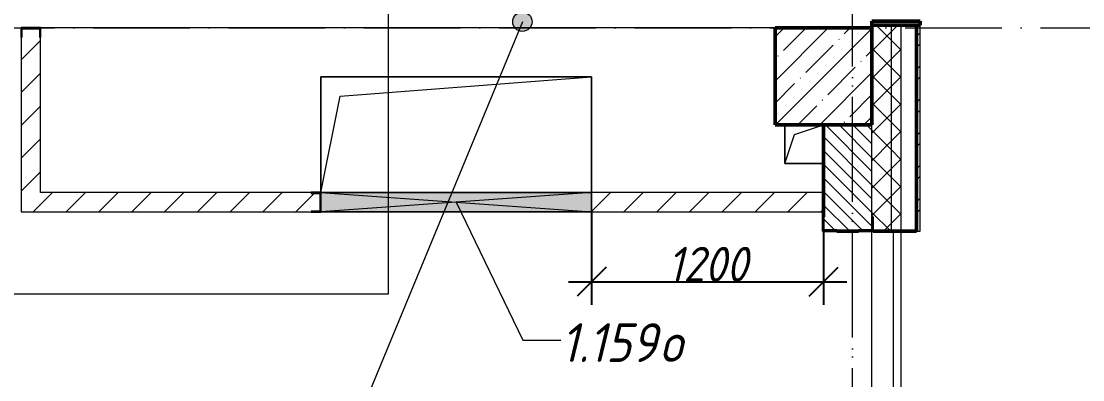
# Model space of a CAD drawing. Header units: millimetres. Extents: x -12989 to 629078, y -109036 to 555275.
# Drawn here: x 609863 to 615354, y 310856 to 312707 of the extents above; entities that cross this region are included whole.
import ezdxf

# ---------------------------------------------------------------- set-up
doc = ezdxf.new("R2010")
doc.units = ezdxf.units.MM
doc.linetypes.add('50_200_ШТРИХ_1Т_ш5_п1_п1_', pattern=[700, 500, -100, 0, -100])
for name, color, linetype, lineweight in [('A-____-____-DIMS', 7, 'Continuous', 9), ('A-DETL-GENF-OTLN', 7, 'Continuous', 9), ('A-FLOR-____-OTLN', 7, 'Continuous', 9), ('A-GENM-____-MCUT', 7, 'Continuous', 25), ('A-GENM-____-OTLN', 7, 'Continuous', 9), ('A-GENM-____-OTLN-1', 7, 'Continuous', 25), ('A-GLAZ-____-IDEN', 7, 'Continuous', 9), ('A-GLAZ-____-OTLN', 7, 'Continuous', 9), ('A-WALL-____-MCUT', 7, 'Continuous', 13), ('A-WALL-____-MCUT-1', 7, 'Continuous', 9), ('A-WALL-____-MCUT-2', 7, 'Continuous', 50), ('A-WALL-____-MCUT-3', 7, 'Continuous', 9), ('A-WALL-____-OTLN', 7, 'Continuous', 9), ('A-WALL-____-PATT-1', 7, 'Continuous', 9), ('A-WALL-FNSH-MCUT-1', 7, 'Continuous', 9), ('G-____-____-TEXT', 7, 'Continuous', 9), ('S-COLS-____-MCUT', 7, 'Continuous', 50), ('S-COLS-____-OTLN', 7, 'Continuous', 9), ('S-GRID-____-OTLN-1', 7, '50_200_ШТРИХ_1Т_ш5_п1_п1_', 9)]:
    doc.layers.add(name, color=color, linetype=linetype, lineweight=lineweight)
doc.layers.add('G-____-____-SYMB-1', color=9, linetype='Continuous', lineweight=9, true_color=0x808080)
doc.styles.add('ISOCPEUR_I_10', font='isocpeui.ttf', dxfattribs={"width": 0.9, "height": 180})
doc.styles.add('ISOCPEUR_I_9', font='isocpeui.ttf', dxfattribs={"width": 0.9, "height": 250})
doc.dimstyles.new('ISO-1_8_0_9К_СРЕДНИЙ_Кладочные_3', dxfattribs={"dimscale": 304.8, "dimtxt": 179.276612, "dimasz": 0.492126, "dimexe": 0.393701, "dimexo": 0, "dimgap": 0, "dimtad": 1, "dimdec": 3, "dimrnd": 0.001, "dimdsep": 46, "dimtxsty": 'ISOCPEUR_I_10', "dimblk1": 'OBLIQUE', "dimblk2": 'OBLIQUE', "dimsah": 1, "dimcen": 0.09, "dimdle": 0.393701, "dimazin": 0, "dimtfac": 1, "dimtdec": 4, "dimtix": 1, "dimtmove": 0, "dimatfit": 3, "dimfxl": 1, "dimtvp": 1, "dimtolj": 1, "dimtzin": 0, "dimarcsym": 2})
pattern_1 = [(135, (513013.31, 265891.49), (-35.35534, -35.35534), [])]
pattern_2 = [(45, (513013.31, 265891.49), (-70.71068, 70.71068), []), (135, (513013.31, 265891.49), (-70.71068, -70.71068), [])]
pattern_3 = [(45, (-101000, -46531.04), (-114.04925, 114.04925), []), (45, (-100885.95, -46531.04), (-114.04925, 114.04925), [201.613, -40.323, 3.353, -36.97])]
pattern_4 = [(45, (513013.31, 265891.49), (-84.85281, 84.85281), [])]
pattern_5 = [(45, (513013.31, 265891.49), (-85.53659, 85.53659), []), (45, (513070.34, 265891.49), (-85.53659, 85.53659), [])]

# ---------------------------------------------------------------- blocks, each defined once
blk = doc.blocks.new('BSC_Колонна _Прямоугольная - 500х500-V129-АР1_План отверстий 1 этажа в осях 1-64_А-ГГ')
at = {"layer": 'S-COLS-____-OTLN'}
h = blk.add_hatch(dxfattribs=at)
h.set_pattern_fill('FP_163', color=256, style=0, pattern_type=2)
h.set_pattern_definition(pattern_3)
h.paths.add_polyline_path([(-250, -250), (250, -250), (250, 250), (-250, 250), (-250, -216.9)], flags=0)
at = {"layer": 'S-COLS-____-MCUT'}
for p, q in [((250, 250), (-250, 250)), ((-250, 250), (-250, -250)), ((250, -250), (250, 250)), ((-250, -250), (250, -250))]:
    blk.add_line(p, q, dxfattribs=at)
blk = doc.blocks.new('Фахверк_СКБ_Уголок - 250_2700-27497298-АР1_План отверстий 1 этажа в осях 1-64_А-ГГ')
at = {"layer": 'A-GENM-____-MCUT'}
for p, q in [((200, 181), (125, 181)), ((125, 181), (125, 106)), ((131, 106), (131, 175)), ((131, 175), (200, 175)), ((200, 175), (200, 181)), ((125, 106), (131, 106)), ((131, -6), (125, -6)), ((125, -6), (125, -81)), ((131, -75), (131, -6)), ((125, -81), (200, -81)), ((200, -75), (131, -75)), ((200, -81), (200, -75))]:
    blk.add_line(p, q, dxfattribs=at)
blk = doc.blocks.new('154_Фахверк_СКБ_Швеллер - Тип_100_4010-27736299-АР1_План отверстий 1 этажа в осях 1-64_А-ГГ')
at = {"layer": 'A-GENM-____-MCUT'}
for p, q in [((175, 50), (125, 50)), ((125, 50), (125, -50)), ((128, 47), (175, 47)), ((128, -47), (128, 47)), ((175, 47), (175, 50)), ((125, -50), (175, -50)), ((175, -47), (128, -47)), ((175, -50), (175, -47))]:
    blk.add_line(p, q, dxfattribs=at)
blk = doc.blocks.new('154_Фахверк_СКБ_Швеллер - Тип_100_3600-28132032-АР1_План отверстий 1 этажа в осях 1-64_А-ГГ')
at = {"layer": 'A-GENM-____-MCUT'}
for p, q in [((175, 50), (125, 50)), ((125, 50), (125, -50)), ((128, 47), (175, 47)), ((128, -47), (128, 47)), ((175, 47), (175, 50)), ((125, -50), (175, -50)), ((175, -47), (128, -47)), ((175, -50), (175, -47))]:
    blk.add_line(p, q, dxfattribs=at)
blk = doc.blocks.new('AR_Отверстие прямоугольное _в плите_ - AR_Отверстие прямоугольное _в плите_-V185-АР1_План отверстий 1 этажа в осях 1-64_А-ГГ')
at = {"layer": 'A-GENM-____-OTLN'}
for p, q in [((-100, 100), (-100, -100)), ((-50, 50), (100, 100)), ((-100, -100), (-50, 50)), ((-100, -100), (100, -100))]:
    blk.add_line(p, q, dxfattribs=at)
blk = doc.blocks.new('AR_Отверстие прямоугольное _в плите_ - AR_Отверстие прямоугольное _в плите_-30602937-АР1_План отверстий 1 этажа в осях 1-64_А-ГГ')
at = {"layer": 'A-GENM-____-OTLN'}
for p, q in [((700, 300), (-700, 300)), ((-700, 300), (-700, -298.2)), ((-600, 200), (700, 300)), ((700, -298.2), (700, 300)), ((-699.6, -298.2), (-600, 200))]:
    blk.add_line(p, q, dxfattribs=at)
blk = doc.blocks.new('Стены 13 - Стены 4-31812941-АР1_План отверстий 1 этажа в осях 1-64_А-ГГ')
at = {"layer": 'A-WALL-____-MCUT-2'}
for p, q in [((-1843.5, 41030.2), (-1843.5, 41010.2)), ((-1593.5, 41030.2), (-1843.5, 41030.2)), ((-1593.5, 41010.2), (-1593.5, 41030.2)), ((-1843.5, 41010.2), (-1593.5, 41010.2))]:
    blk.add_line(p, q, dxfattribs=at)
blk = doc.blocks.new('AR_Отверстие прямоугольное _в стене__БезПР - AR_Отверстие прямоугольное _в стене__БезПР-36428191-АР1_План отверстий 1 этажа в осях 1-64_А-ГГ')
at = {"layer": 'A-GLAZ-____-OTLN'}
blk.add_hatch(color=256, dxfattribs=at).paths.add_polyline_path([(700, -50), (700, 50), (-700, 50), (-700, -50), (-136.9, -50)], flags=0)
at = {"layer": 'A-DETL-GENF-OTLN'}
for p, q in [((-700, -50), (-700, 50)), ((-700, 50), (700, 50)), ((700, 50), (-700, -50)), ((-700, 50), (700, -50)), ((700, 50), (-700, 50)), ((-700, 50), (-700, -50)), ((700, 50), (700, -50)), ((700, -50), (700, 50)), ((700, -50), (-700, -50)), ((-700, -50), (700, -50))]:
    blk.add_line(p, q, dxfattribs=at)
at = {"layer": 'A-GLAZ-____-OTLN'}
blk.add_line((700, 50), (-700, 50), dxfattribs=at)
blk = doc.blocks.new('_Oblique')
at = {"color": 0, "linetype": 'ByBlock', "lineweight": -2}
blk.add_line((-0.5, -0.5), (0.5, 0.5), dxfattribs=at)
blk = doc.blocks.new('*D5840')
at = {"layer": 'A-____-____-DIMS', "color": 0, "lineweight": -2, "transparency": 16777216}
for p, q in [((612813.3, 311722.5), (612813.3, 311242.2)), ((614013.3, 311722.5), (614013.3, 311242.2)), ((612693.3, 311362.2), (614133.3, 311362.2))]:
    blk.add_line(p, q, dxfattribs=at)
at = {"layer": 'Defpoints', "color": 0, "transparency": 16777216}
for p in [(612813.3, 311722.5), (614013.3, 311722.5), (614013.3, 311362.2)]:
    blk.add_point(p, dxfattribs=at)
at = {"layer": 'A-____-____-DIMS', "color": 0, "lineweight": -2, "transparency": 16777216, "xscale": 150, "yscale": 150, "zscale": 150, "rotation": 180}
blk.add_blockref('_Oblique', (612813.3, 311362.2), dxfattribs=at)
at = {"layer": 'A-____-____-DIMS', "color": 0, "lineweight": -2, "transparency": 16777216, "xscale": 150, "yscale": 150, "zscale": 150}
blk.add_blockref('_Oblique', (614013.3, 311362.2), dxfattribs=at)
at = {"layer": 'A-____-____-DIMS', "color": 0, "transparency": 16777216, "insert": (613413.3, 311452.2), "char_height": 180, "width": 504.733, "attachment_point": 5, "style": 'ISOCPEUR_I_10'}
blk.add_mtext('\\A1;1200', dxfattribs=at)
blk = doc.blocks.new('BSC_Колонна _Прямоугольная - 500х500-V137-АР1_План отверстий 1 этажа в осях 1-64_Ю-ЯЯ')
at = {"layer": 'S-COLS-____-OTLN'}
h = blk.add_hatch(dxfattribs=at)
h.set_pattern_fill('FP_148', color=256, style=0, pattern_type=2)
h.set_pattern_definition(pattern_3)
h.paths.add_polyline_path([(-250, -250), (250, -250), (250, 250), (-250, 250)], flags=0)
at = {"layer": 'S-COLS-____-MCUT'}
for p, q in [((250, 250), (-250, 250)), ((-250, 250), (-250, -250)), ((250, -250), (250, 250)), ((-250, -250), (250, -250))]:
    blk.add_line(p, q, dxfattribs=at)
blk = doc.blocks.new('Фахверк_СКБ_Уголок - 250_2700-27497298-АР1_План отверстий 1 этажа в осях 1-64_Ю-ЯЯ')
at = {"layer": 'A-GENM-____-MCUT'}
for p, q in [((200, 181), (125, 181)), ((125, 181), (125, 106)), ((131, 106), (131, 175)), ((131, 175), (200, 175)), ((200, 175), (200, 181)), ((125, 106), (131, 106)), ((131, -6), (125, -6)), ((125, -6), (125, -81)), ((131, -75), (131, -6)), ((125, -81), (200, -81)), ((200, -75), (131, -75)), ((200, -81), (200, -75))]:
    blk.add_line(p, q, dxfattribs=at)
blk = doc.blocks.new('154_Фахверк_СКБ_Швеллер - Тип_100_4010-27736299-АР1_План отверстий 1 этажа в осях 1-64_Ю-ЯЯ')
at = {"layer": 'A-GENM-____-MCUT'}
for p, q in [((175, 50), (125, 50)), ((125, 50), (125, -50)), ((128, 47), (175, 47)), ((128, -47), (128, 47)), ((175, 47), (175, 50)), ((125, -50), (175, -50)), ((175, -47), (128, -47)), ((175, -50), (175, -47))]:
    blk.add_line(p, q, dxfattribs=at)
blk = doc.blocks.new('154_Фахверк_СКБ_Швеллер - Тип_100_3600-28132032-АР1_План отверстий 1 этажа в осях 1-64_Ю-ЯЯ')
at = {"layer": 'A-GENM-____-MCUT'}
for p, q in [((175, 50), (125, 50)), ((125, 50), (125, -50)), ((128, 47), (175, 47)), ((128, -47), (128, 47)), ((175, 47), (175, 50)), ((125, -50), (175, -50)), ((175, -47), (128, -47)), ((175, -50), (175, -47))]:
    blk.add_line(p, q, dxfattribs=at)
blk = doc.blocks.new('AR_Отверстие прямоугольное _в плите_ - AR_Отверстие прямоугольное _в плите_-V215-АР1_План отверстий 1 этажа в осях 1-64_Ю-ЯЯ')
at = {"layer": 'A-GENM-____-OTLN'}
for p, q in [((-100, 100), (-100, -100)), ((-50, 50), (100, 100)), ((-100, -100), (-50, 50)), ((-100, -100), (100, -100))]:
    blk.add_line(p, q, dxfattribs=at)
blk = doc.blocks.new('AR_Отверстие прямоугольное _в плите_ - AR_Отверстие прямоугольное _в плите_-30602937-АР1_План отверстий 1 этажа в осях 1-64_Ю-ЯЯ')
at = {"layer": 'A-GENM-____-OTLN'}
for p, q in [((700, 300), (-700, 300)), ((-700, 300), (-700, -298.2)), ((-600, 200), (700, 300)), ((700, -298.2), (700, 300)), ((-699.6, -298.2), (-600, 200))]:
    blk.add_line(p, q, dxfattribs=at)
blk = doc.blocks.new('Стены 13 - Стены 4-31812941-АР1_План отверстий 1 этажа в осях 1-64_Ю-ЯЯ')
at = {"layer": 'A-WALL-____-MCUT'}
for p, q in [((-1843.5, 41030.2), (-1843.5, 41010.2)), ((-1593.5, 41030.2), (-1843.5, 41030.2)), ((-1593.5, 41010.2), (-1593.5, 41030.2)), ((-1843.5, 41010.2), (-1593.5, 41010.2))]:
    blk.add_line(p, q, dxfattribs=at)
blk = doc.blocks.new('AR_Отверстие прямоугольное _в стене__БезПР - AR_Отверстие прямоугольное _в стене__БезПР-36428191-АР1_План отверстий 1 этажа в осях 1-64_Ю-ЯЯ')
at = {"layer": 'A-GLAZ-____-OTLN'}
blk.add_hatch(color=256, dxfattribs=at).paths.add_polyline_path([(700, -50), (700, 50), (-700, 50), (-700, -50), (-135.4, -50)], flags=0)
at = {"layer": 'A-DETL-GENF-OTLN'}
for p, q in [((-700, -50), (-700, 50)), ((-700, 50), (700, 50)), ((700, 50), (-700, -50)), ((-700, 50), (700, -50)), ((700, 50), (-700, 50)), ((-700, 50), (-700, -50)), ((700, 50), (700, -50)), ((700, -50), (700, 50)), ((700, -50), (-700, -50)), ((-700, -50), (700, -50))]:
    blk.add_line(p, q, dxfattribs=at)
at = {"layer": 'A-GLAZ-____-OTLN'}
blk.add_line((700, 50), (-700, 50), dxfattribs=at)

msp = doc.modelspace()

# ---------------------------------------------------------------- hatches: boundary and pattern name
at = {"layer": 'A-WALL-____-PATT-1'}
h = msp.add_hatch(dxfattribs=at)
h.set_pattern_fill('FP_1', color=256, style=0, pattern_type=2)
h.set_pattern_definition(pattern_2)
h.paths.add_polyline_path([(614363.3109, 263872.5335), (614363.3109, 264822.5335), (614269.3109, 264822.5335), (614269.3109, 264747.5335), (614263.3109, 264747.5335), (614263.3109, 263872.5335)], flags=0)
h.paths.add_polyline_path([(614269.3109, 266622.5335), (614363.3109, 266622.5335), (614363.3109, 267822.5335), (614269.3109, 267822.5335), (614269.3109, 267747.5335), (614263.3109, 267747.5335), (614263.3109, 266697.5335), (614269.3109, 266697.5335), (614269.3109, 266625.9775)], flags=0)
h.paths.add_polyline_path([(614269.3109, 272622.5335), (614363.3109, 272622.5335), (614363.3109, 273822.5335), (614269.3109, 273822.5335), (614269.3109, 273747.5335), (614263.3109, 273747.5335), (614263.3109, 272697.5335), (614269.3109, 272697.5335), (614269.3109, 272628.5335)], flags=0)
h.paths.add_polyline_path([(614269.3109, 275622.5335), (614363.3109, 275622.5335), (614363.3109, 276822.5335), (614269.3109, 276822.5335), (614269.3109, 276747.5335), (614263.3109, 276747.5335), (614263.3109, 275697.5335), (614269.3109, 275697.5335), (614269.3109, 275628.5335)], flags=0)
h.paths.add_polyline_path([(614363.3109, 278622.5335), (614363.3109, 279822.5335), (614269.3109, 279822.5335), (614269.3109, 279747.5335), (614263.3109, 279747.5335), (614263.3109, 278697.5335), (614269.3109, 278697.5335), (614269.3109, 278622.5335)], flags=0)
h.paths.add_polyline_path([(614363.3109, 281622.5335), (614363.3109, 282822.5335), (614269.3109, 282822.5335), (614269.3109, 282747.5335), (614263.3109, 282747.5335), (614263.3109, 281697.5335), (614269.3109, 281697.5335), (614269.3109, 281622.5335)], flags=0)
h.paths.add_polyline_path([(614363.3109, 290622.5335), (614363.3109, 291822.5335), (614269.3109, 291822.5335), (614269.3109, 291747.5335), (614263.3109, 291747.5335), (614263.3109, 290697.5335), (614269.3109, 290697.5335), (614269.3109, 290622.5335)], flags=0)
h.paths.add_polyline_path([(614363.3109, 299622.5335), (614363.3109, 300822.5335), (614269.3109, 300822.5335), (614269.3109, 300747.5335), (614263.3109, 300747.5335), (614263.3109, 299697.5335), (614269.3109, 299697.5335), (614269.3109, 299622.5335)], flags=0)
h.paths.add_polyline_path([(614269.3109, 311622.5335), (614363.3109, 311622.5335), (614363.3109, 312687.5335), (614263.3109, 312687.5335), (614263.3109, 311697.5335), (614269.3109, 311697.5335), (614269.3109, 311628.5335)], flags=0)
h = msp.add_hatch(dxfattribs=at)
h.set_pattern_fill('FP_1', color=256, style=0, pattern_type=2)
h.set_pattern_definition(pattern_2)
h.paths.add_polyline_path([(614269.3109, 311622.5335), (614363.3109, 311622.5335), (614363.3109, 312687.5335), (614263.3109, 312687.5335), (614263.3109, 311697.5335), (614269.3109, 311697.5335), (614269.3109, 311628.5335)], flags=0)
h = msp.add_hatch(dxfattribs=at)
h.set_pattern_fill('FP_1', color=256, style=0, pattern_type=2)
h.set_pattern_definition(pattern_2)
h.paths.add_polyline_path([(614363.3109, 263822.5335), (614413.3109, 263822.5335), (614413.3109, 264822.5335), (614363.3109, 264822.5335), (614363.3109, 263872.5335)], flags=0)
h.paths.add_polyline_path([(614363.3109, 266622.5335), (614413.3109, 266622.5335), (614413.3109, 267822.5335), (614363.3109, 267822.5335), (614363.3109, 266625.9775)], flags=0)
h.paths.add_polyline_path([(614413.3109, 272622.5335), (614413.3109, 273822.5335), (614363.3109, 273822.5335), (614363.3109, 272622.5335)], flags=0)
h.paths.add_polyline_path([(614413.3109, 275622.5335), (614413.3109, 276822.5335), (614363.3109, 276822.5335), (614363.3109, 275622.5335)], flags=0)
h.paths.add_polyline_path([(614413.3109, 278622.5335), (614413.3109, 279822.5335), (614363.3109, 279822.5335), (614363.3109, 278622.5335)], flags=0)
h.paths.add_polyline_path([(614413.3109, 281622.5335), (614413.3109, 282822.5335), (614363.3109, 282822.5335), (614363.3109, 281622.5335)], flags=0)
h.paths.add_polyline_path([(614413.3109, 290622.5335), (614413.3109, 291822.5335), (614363.3109, 291822.5335), (614363.3109, 290622.5335)], flags=0)
h.paths.add_polyline_path([(614413.3109, 299622.5335), (614413.3109, 300822.5335), (614363.3109, 300822.5335), (614363.3109, 299622.5335)], flags=0)
h.paths.add_polyline_path([(614363.3109, 311622.5335), (614413.3109, 311622.5335), (614413.3109, 312687.5335), (614363.3109, 312687.5335), (614363.3109, 312205.6593)], flags=0)
h = msp.add_hatch(dxfattribs=at)
h.set_pattern_fill('FP_1', color=256, style=0, pattern_type=2)
h.set_pattern_definition(pattern_2)
h.paths.add_polyline_path([(614413.3109, 311622.5335), (614413.3109, 312687.5335), (614363.3109, 312687.5335), (614363.3109, 311622.5335)], flags=0)
h = msp.add_hatch(dxfattribs=at)
h.set_pattern_fill('FP_3', color=256, style=0, pattern_type=2)
h.set_pattern_definition(pattern_5)
h.paths.add_polyline_path([(614493.3109, 263722.5335), (614513.3109, 263722.5335), (614513.3109, 264822.5335), (614493.3109, 264822.5335), (614493.3109, 263742.5335)], flags=0)
h.paths.add_polyline_path([(614493.3109, 266622.5335), (614513.3109, 266622.5335), (614513.3109, 267822.5335), (614493.3109, 267822.5335), (614493.3109, 266625.9775)], flags=0)
h.paths.add_polyline_path([(614513.3109, 272622.5335), (614513.3109, 273822.5335), (614493.3109, 273822.5335), (614493.3109, 272622.5335)], flags=0)
h.paths.add_polyline_path([(614493.3109, 275622.5335), (614513.3109, 275622.5335), (614513.3109, 276822.5335), (614493.3109, 276822.5335), (614493.3109, 276085.9115)], flags=0)
h.paths.add_polyline_path([(614493.3109, 278622.5335), (614513.3109, 278622.5335), (614513.3109, 279822.5335), (614493.3109, 279822.5335), (614493.3109, 278665.8935)], flags=0)
h.paths.add_polyline_path([(614513.3109, 281622.5335), (614513.3109, 282822.5335), (614493.3109, 282822.5335), (614493.3109, 281622.5335)], flags=0)
h.paths.add_polyline_path([(614513.3109, 290622.5335), (614513.3109, 291822.5335), (614493.3109, 291822.5335), (614493.3109, 290622.5335)], flags=0)
h.paths.add_polyline_path([(614513.3109, 299622.5335), (614513.3109, 300822.5335), (614493.3109, 300822.5335), (614493.3109, 299622.5335)], flags=0)
h.paths.add_polyline_path([(614493.3109, 311622.5335), (614513.3109, 311622.5335), (614513.3109, 312687.5335), (614493.3109, 312687.5335), (614493.3109, 312205.6593)], flags=0)
h = msp.add_hatch(dxfattribs=at)
h.set_pattern_fill('FP_3', color=256, style=0, pattern_type=2)
h.set_pattern_definition(pattern_5)
h.paths.add_polyline_path([(614493.3109, 311622.5335), (614513.3109, 311622.5335), (614513.3109, 312687.5335), (614493.3109, 312687.5335), (614493.3109, 311813.9537)], flags=0)
h = msp.add_hatch(dxfattribs=at)
h.set_pattern_fill('FP_4', color=256, style=0, pattern_type=2)
h.set_pattern_definition(pattern_4)
h.paths.add_polyline_path([(609863.3109, 311822.5335), (609963.3109, 311822.5335), (609963.3109, 312622.5335), (609960.3109, 312622.5335), (609960.3109, 312669.5335), (609866.3109, 312669.5335), (609866.3109, 312622.5335), (609863.3109, 312622.5335)], flags=0)
h = msp.add_hatch(dxfattribs=at)
h.set_pattern_fill('FP_4', color=256, style=0, pattern_type=2)
h.set_pattern_definition(pattern_4)
h.paths.add_polyline_path([(609960.3109, 311822.5335), (609963.3109, 311822.5335), (609963.3109, 312622.5335), (609960.3109, 312622.5335), (609960.3109, 312669.5335), (609866.3109, 312669.5335), (609866.3109, 312622.5335), (609863.3109, 312622.5335), (609863.3109, 311822.5335), (609866.3109, 311822.5335)], flags=0)
h = msp.add_hatch(dxfattribs=at)
h.set_pattern_fill('FP_6', color=256, style=0, pattern_type=2)
h.set_pattern_definition(pattern_1)
h.paths.add_polyline_path([(614082.3109, 311622.5335), (614194.3109, 311622.5335), (614194.3109, 311628.5335), (614263.3109, 311628.5335), (614263.3109, 312172.5335), (614013.3109, 312172.5335), (614013.3109, 311628.5335), (614082.3109, 311628.5335)], flags=0)
h = msp.add_hatch(dxfattribs=at)
h.set_pattern_fill('FP_6', color=256, style=0, pattern_type=2)
h.set_pattern_definition(pattern_1)
h.paths.add_polyline_path([(614194.3109, 311622.5335), (614194.3109, 311628.5335), (614263.3109, 311628.5335), (614263.3109, 312172.5335), (614013.3109, 312172.5335), (614013.3109, 311628.5335), (614082.3109, 311628.5335), (614082.3109, 311622.5335)], flags=0)
h = msp.add_hatch(dxfattribs=at)
h.set_pattern_fill('FP_4', color=256, style=0, pattern_type=2)
h.set_pattern_definition(pattern_4)
h.paths.add_polyline_path([(614013.3109, 311722.5335), (614013.3109, 311822.5335), (612813.3109, 311822.5335), (612813.3109, 311722.5335), (613743.8252, 311722.5335)], flags=0)
h.paths.add_polyline_path([(611363.3109, 311722.5335), (611363.3109, 311725.5335), (611410.3109, 311725.5335), (611410.3109, 311819.5335), (611363.3109, 311819.5335), (611363.3109, 311822.5335), (609863.3109, 311822.5335), (609863.3109, 311722.5335)], flags=0)
h = msp.add_hatch(dxfattribs=at)
h.set_pattern_fill('FP_4', color=256, style=0, pattern_type=2)
h.set_pattern_definition(pattern_4)
h.paths.add_polyline_path([(613745.4402, 311722.5335), (614013.3109, 311722.5335), (614013.3109, 311822.5335), (612813.3109, 311822.5335), (612813.3109, 311722.5335)], flags=0)
h.paths.add_polyline_path([(611363.3109, 311722.5335), (611363.3109, 311725.5335), (611410.3109, 311725.5335), (611410.3109, 311819.5335), (611363.3109, 311819.5335), (611363.3109, 311822.5335), (609863.3109, 311822.5335), (609863.3109, 311722.5335)], flags=0)
at = {"layer": 'G-____-____-TEXT'}
h = msp.add_hatch(color=256, dxfattribs=at)
edge = h.paths.add_edge_path(flags=0)
edge.add_arc((612455.3707, 312704.8302), 50, 0, 360)
h = msp.add_hatch(color=256, dxfattribs=at)
edge = h.paths.add_edge_path(flags=0)
edge.add_arc((612455.3707, 312704.8302), 50, 0, 360)

# ---------------------------------------------------------------- linework, layer by layer
at = {"layer": 'A-FLOR-____-OTLN'}
for p, q in [((613763.3109, 312672.5335), (609963.3109, 312672.5335)), ((613763.3109, 312672.5335), (609963.3109, 312672.5335)), ((611413.3109, 312420.7455), (612813.3109, 312420.7455)), ((611413.3109, 311822.5335), (611413.3109, 312420.7455)), ((611413.3109, 312420.7455), (612813.3109, 312420.7455)), ((611413.3109, 311822.5335), (611413.3109, 312420.7455)), ((612813.3109, 312420.7455), (612813.3109, 311822.5335)), ((612813.3109, 312420.7455), (612813.3109, 311822.5335)), ((613813.3109, 311972.5335), (613813.3109, 312172.5335)), ((613813.3109, 311972.5335), (613813.3109, 312172.5335)), ((614013.3109, 311972.5335), (613813.3109, 311972.5335)), ((614013.3109, 311972.5335), (613813.3109, 311972.5335))]:
    msp.add_line(p, q, dxfattribs=at)
at = {"layer": 'A-GLAZ-____-IDEN'}
for p, q in [((612113.3109, 311772.5335), (612457.2949, 311059.9344)), ((612457.2949, 311059.9344), (612654.2401, 311059.9344))]:
    msp.add_line(p, q, dxfattribs=at)
at = {"layer": 'A-WALL-____-MCUT'}
for p, q in [((614493.3109, 312687.5335), (614263.3109, 312687.5335)), ((614263.3109, 312687.5335), (614263.3109, 312672.5335)), ((614493.3109, 311622.5335), (614493.3109, 312687.5335)), ((614013.3109, 312172.5335), (614013.3109, 311697.5335)), ((614082.3109, 311622.5335), (614194.3109, 311622.5335)), ((614269.3109, 311622.5335), (614493.3109, 311622.5335))]:
    msp.add_line(p, q, dxfattribs=at)
at = {"layer": 'A-WALL-____-MCUT-1'}
for p, q in [((614363.3109, 312687.5335), (614363.3109, 311622.5335)), ((614413.3109, 312687.5335), (614413.3109, 311622.5335)), ((614263.3109, 311697.5335), (614263.3109, 312172.5335))]:
    msp.add_line(p, q, dxfattribs=at)
at = {"layer": 'A-WALL-____-MCUT-2'}
for p, q in [((614493.3109, 312687.5335), (614263.3109, 312687.5335)), ((614263.3109, 312687.5335), (614263.3109, 312672.5335)), ((614493.3109, 311622.5335), (614493.3109, 312687.5335)), ((614013.3109, 312172.5335), (614013.3109, 311697.5335)), ((614082.3109, 311622.5335), (614194.3109, 311622.5335)), ((614269.3109, 311622.5335), (614493.3109, 311622.5335))]:
    msp.add_line(p, q, dxfattribs=at)
at = {"layer": 'A-WALL-____-MCUT-3'}
for p, q in [((614363.3109, 312687.5335), (614363.3109, 311622.5335)), ((614413.3109, 312687.5335), (614413.3109, 311622.5335)), ((614263.3109, 311697.5335), (614263.3109, 312172.5335))]:
    msp.add_line(p, q, dxfattribs=at)
at = {"layer": 'A-WALL-____-OTLN'}
for p, q in [((614263.3109, 308822.5335), (614263.3109, 311622.5335)), ((614263.3109, 308822.5335), (614263.3109, 311622.5335)), ((614373.3109, 311622.5335), (614373.3109, 300822.5335)), ((614373.3109, 311622.5335), (614373.3109, 307372.5335)), ((614413.3109, 311622.5335), (614413.3109, 300822.5335)), ((614413.3109, 311622.5335), (614413.3109, 307372.5335))]:
    msp.add_line(p, q, dxfattribs=at)
at = {"layer": 'A-WALL-FNSH-MCUT-1'}
for p, q in [((614513.3109, 312687.5335), (614493.3109, 312687.5335)), ((614513.3109, 312687.5335), (614493.3109, 312687.5335)), ((614513.3109, 311622.5335), (614513.3109, 312687.5335)), ((614513.3109, 311622.5335), (614513.3109, 312687.5335)), ((609863.3109, 312622.5335), (609863.3109, 311722.5335)), ((609963.3109, 311822.5335), (609963.3109, 312622.5335)), ((609963.3109, 311822.5335), (609963.3109, 312622.5335)), ((611363.3109, 311822.5335), (609963.3109, 311822.5335)), ((611363.3109, 311822.5335), (609963.3109, 311822.5335)), ((614013.3109, 311822.5335), (612813.3109, 311822.5335)), ((614013.3109, 311822.5335), (612813.3109, 311822.5335)), ((609863.3109, 311722.5335), (611363.3109, 311722.5335)), ((609863.3109, 311722.5335), (611363.3109, 311722.5335)), ((612813.3109, 311722.5335), (614013.3109, 311722.5335)), ((612813.3109, 311722.5335), (614013.3109, 311722.5335)), ((614493.3109, 311622.5335), (614513.3109, 311622.5335)), ((614493.3109, 311622.5335), (614513.3109, 311622.5335))]:
    msp.add_line(p, q, dxfattribs=at)
at = {"layer": 'G-____-____-SYMB-1'}
for p, q in [((611761.5109, 352512.0523), (611761.5109, 311297.8177)), ((611761.5109, 315413.6654), (611761.5109, 311297.8177)), ((611761.5109, 311297.8177), (594956.3086, 311297.8177)), ((611761.5109, 311297.8177), (594956.3086, 311297.8177))]:
    msp.add_line(p, q, dxfattribs=at)
at = {"layer": 'G-____-____-TEXT'}
msp.add_line((612455.3707, 312704.8302), (611416.4884, 310193.7432), dxfattribs=at)
msp.add_line((612455.3707, 312704.8302), (611416.4884, 310193.7432), dxfattribs=at)
msp.add_circle((612455.3707, 312704.8302), 50, dxfattribs=at)
msp.add_circle((612455.3707, 312704.8302), 50, dxfattribs=at)
at = {"layer": 'S-GRID-____-OTLN-1'}
for p, q in [((614163.3109, 305473.1205), (614163.3109, 356784.3429)), ((614163.3109, 261408.8852), (614163.3109, 315772.4512)), ((614163.3109, 261408.8852), (614163.3109, 315772.4512)), ((606034.5752, 312672.5335), (617087.7175, 312672.5335)), ((606034.5752, 312672.5335), (617087.7175, 312672.5335))]:
    msp.add_line(p, q, dxfattribs=at)

# ---------------------------------------------------------------- block references
at = {"layer": 'A-GENM-____-OTLN'}
for name, p in [('AR_Отверстие прямоугольное _в плите_ - AR_Отверстие прямоугольное _в плите_-30602937-АР1_План отверстий 1 этажа в осях 1-64_А-ГГ', (612113.3109, 312120.7455)), ('AR_Отверстие прямоугольное _в плите_ - AR_Отверстие прямоугольное _в плите_-30602937-АР1_План отверстий 1 этажа в осях 1-64_Ю-ЯЯ', (612113.3109, 312120.7455)), ('AR_Отверстие прямоугольное _в плите_ - AR_Отверстие прямоугольное _в плите_-V185-АР1_План отверстий 1 этажа в осях 1-64_А-ГГ', (613913.3109, 312072.5335)), ('AR_Отверстие прямоугольное _в плите_ - AR_Отверстие прямоугольное _в плите_-V215-АР1_План отверстий 1 этажа в осях 1-64_Ю-ЯЯ', (613913.3109, 312072.5335))]:
    msp.add_blockref(name, p, dxfattribs=at)
at = {"layer": 'A-GENM-____-OTLN-1'}
for name, p, rotation in [('154_Фахверк_СКБ_Швеллер - Тип_100_3600-28132032-АР1_План отверстий 1 этажа в осях 1-64_А-ГГ', (609913.3109, 312797.5335), 270), ('154_Фахверк_СКБ_Швеллер - Тип_100_3600-28132032-АР1_План отверстий 1 этажа в осях 1-64_Ю-ЯЯ', (609913.3109, 312797.5335), 270), ('154_Фахверк_СКБ_Швеллер - Тип_100_4010-27736299-АР1_План отверстий 1 этажа в осях 1-64_А-ГГ', (611538.3109, 311772.5335), 180), ('154_Фахверк_СКБ_Швеллер - Тип_100_4010-27736299-АР1_План отверстий 1 этажа в осях 1-64_Ю-ЯЯ', (611538.3109, 311772.5335), 180), ('Фахверк_СКБ_Уголок - 250_2700-27497298-АР1_План отверстий 1 этажа в осях 1-64_А-ГГ', (614188.3109, 311497.5335), 89.99999999999993), ('Фахверк_СКБ_Уголок - 250_2700-27497298-АР1_План отверстий 1 этажа в осях 1-64_Ю-ЯЯ', (614188.3109, 311497.5335), 89.99999999999993)]:
    msp.add_blockref(name, p, dxfattribs=dict(at, rotation=rotation))
at = {"layer": 'A-GLAZ-____-OTLN'}
for name in ['AR_Отверстие прямоугольное _в стене__БезПР - AR_Отверстие прямоугольное _в стене__БезПР-36428191-АР1_План отверстий 1 этажа в осях 1-64_А-ГГ', 'AR_Отверстие прямоугольное _в стене__БезПР - AR_Отверстие прямоугольное _в стене__БезПР-36428191-АР1_План отверстий 1 этажа в осях 1-64_Ю-ЯЯ']:
    msp.add_blockref(name, (612113.3109, 311772.5335), dxfattribs=at)
at = {"layer": 'A-WALL-____-OTLN'}
for name in ['Стены 13 - Стены 4-31812941-АР1_План отверстий 1 этажа в осях 1-64_А-ГГ', 'Стены 13 - Стены 4-31812941-АР1_План отверстий 1 этажа в осях 1-64_Ю-ЯЯ']:
    msp.add_blockref(name, (616106.8227, 271677.2915), dxfattribs=at)
at = {"layer": 'S-COLS-____-OTLN'}
for name in ['BSC_Колонна _Прямоугольная - 500х500-V129-АР1_План отверстий 1 этажа в осях 1-64_А-ГГ', 'BSC_Колонна _Прямоугольная - 500х500-V137-АР1_План отверстий 1 этажа в осях 1-64_Ю-ЯЯ']:
    msp.add_blockref(name, (614013.3109, 312422.5335), dxfattribs=at)

# ---------------------------------------------------------------- texts
at = {"layer": 'A-GLAZ-____-IDEN', "char_height": 200, "attachment_point": 1, "style": 'ISOCPEUR_I_9'}
for s, insert, width in [('1.159', (612654.2401, 311147.549), 620.506125), ('\\fISOCPEUR|b0|i1|c204|p34|;\\W.9;о', (613166.2088, 311147.549), 158.734125)]:
    msp.add_mtext(s, dxfattribs=dict(at, insert=insert, width=width))

# ---------------------------------------------------------------- dimensions: what is measured, and where the dimension line sits
at = {"layer": 'A-____-____-DIMS'}
dim = msp.add_linear_dim(base=(614013.3109, 311362.1642), p1=(612813.3109, 311722.5335), p2=(614013.3109, 311722.5335), dimstyle='ISO-1_8_0_9К_СРЕДНИЙ_Кладочные_3', override={"dimpost": '<>', "dimfxl": 1200}, dxfattribs=at)
dim.commit()
dim.dimension.update_dxf_attribs({"geometry": '*D5840', "text_midpoint": (613413.3109, 311452.1642)})

doc.saveas('drawing.dxf')
